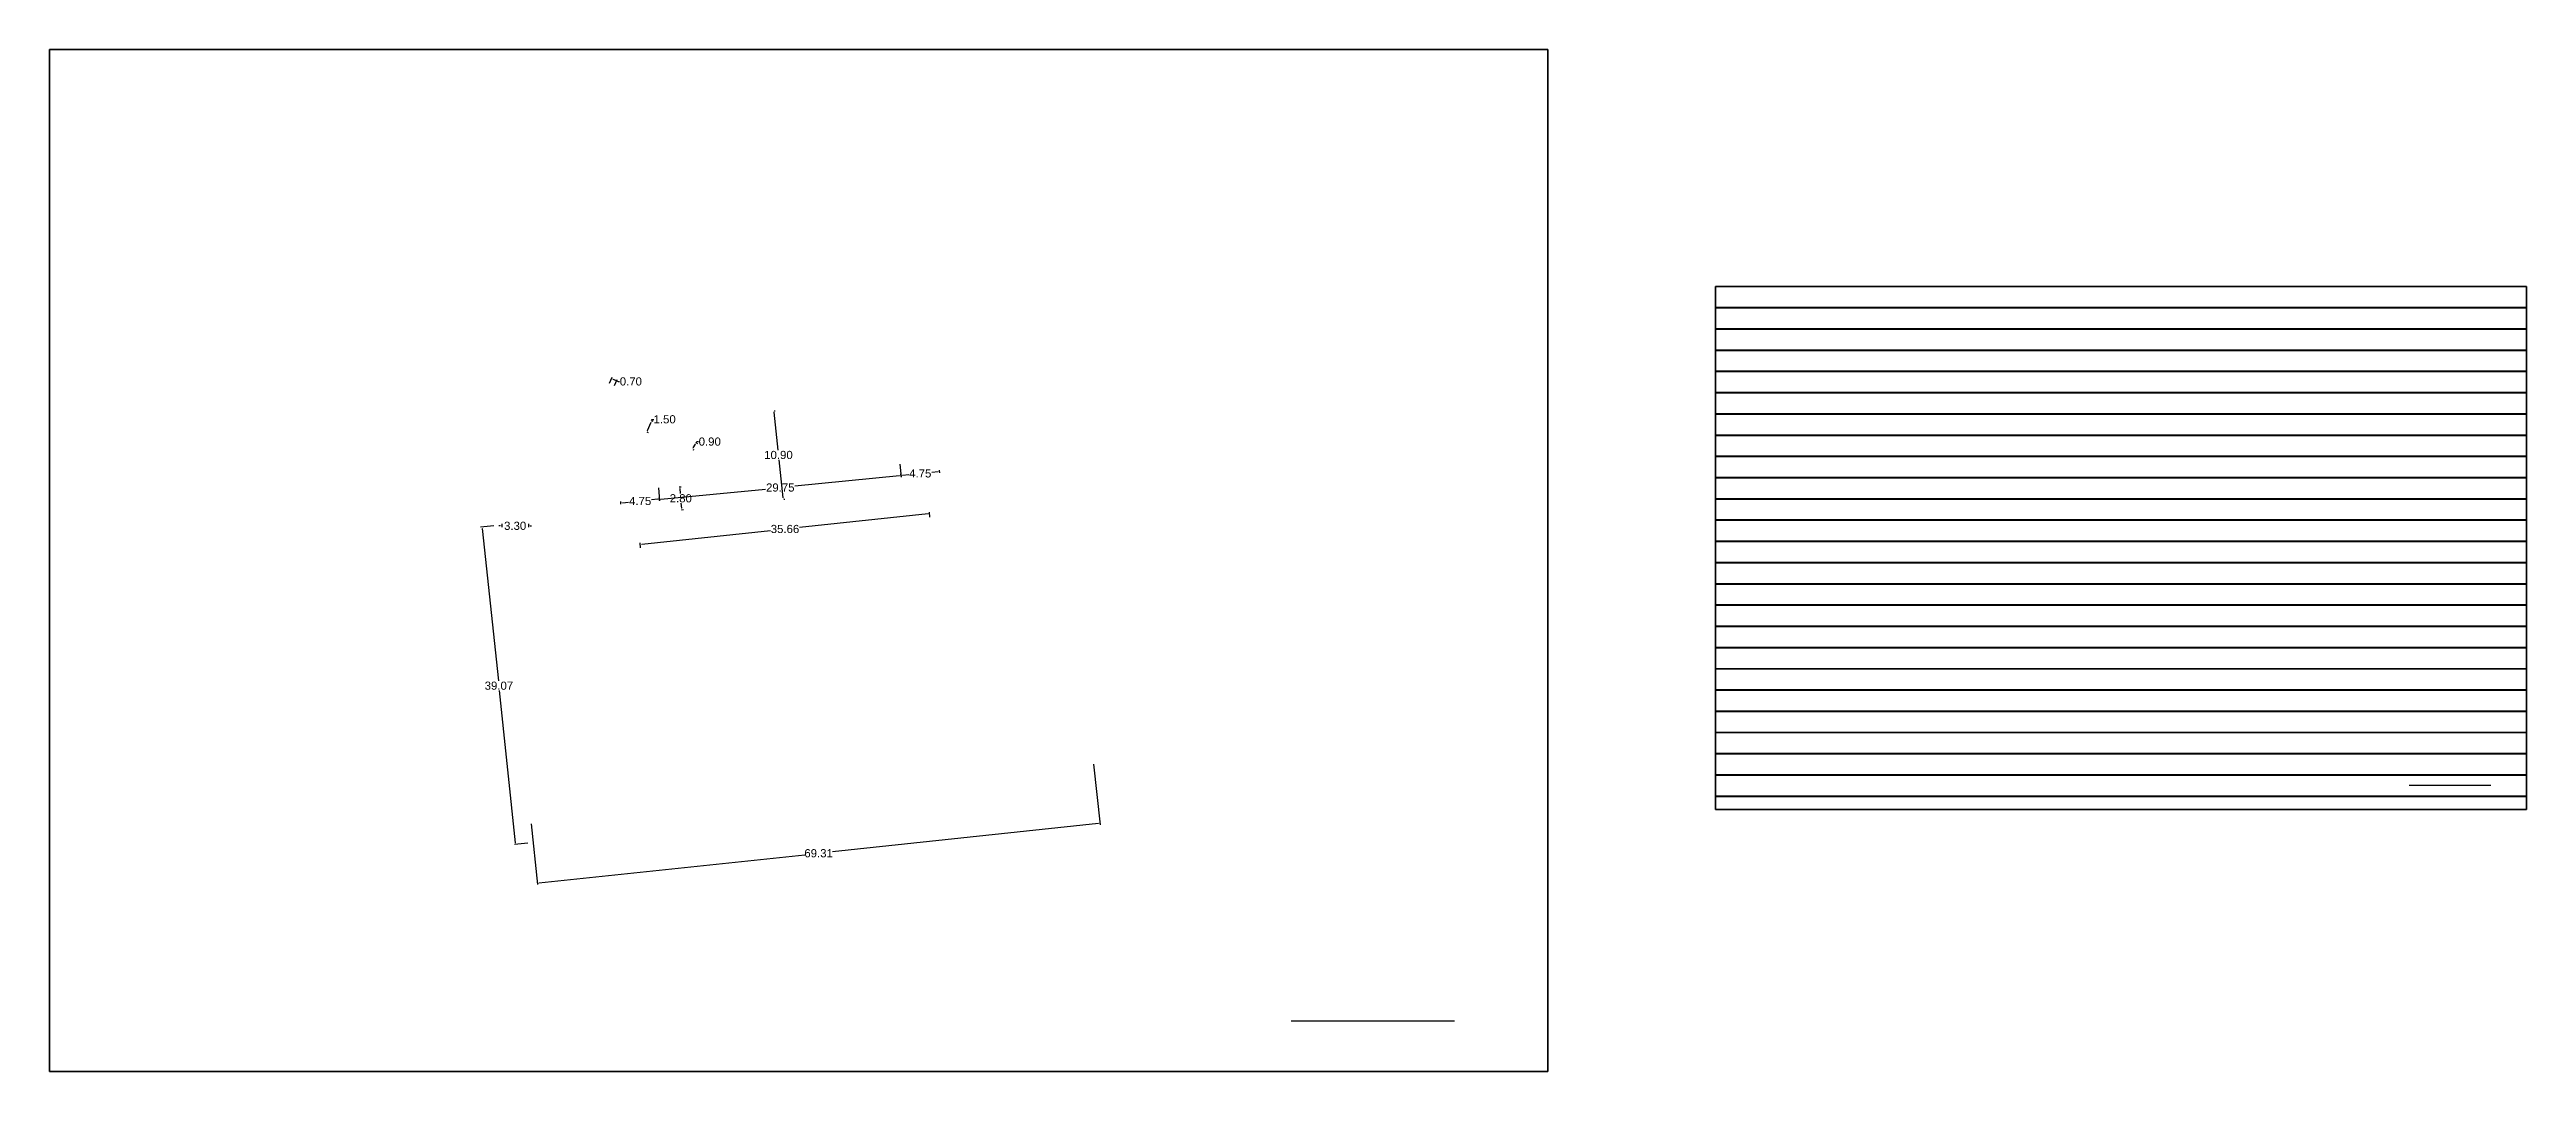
# Model space of a CAD drawing. Header units: inches. Extents: x -142 to 161, y -6 to 119.
import ezdxf

# ---------------------------------------------------------------- set-up
doc = ezdxf.new("R2010")
doc.units = ezdxf.units.IN
doc.header["$MEASUREMENT"] = 0
doc.layers.add('PDF3_Images', color=7, linetype='Continuous')
doc.layers.add('PDF_Images', color=7, linetype='Continuous')
doc.styles.get("Standard").update_dxf_attribs({"font": 'arial.ttf'})
doc.dimstyles.get("Standard").update_dxf_attribs({"dimtxt": 1, "dimasz": 0.18, "dimexe": 0.18, "dimexo": 0.0625, "dimgap": 0.09, "dimtad": 0, "dimtih": 1, "dimtoh": 1, "dimzin": 0, "dimdsep": 46, "dimtxsty": 'Standard', "dimcen": 0.09, "dimadec": 0, "dimazin": 0, "dimtfac": 1, "dimtofl": 0, "dimtmove": 0, "dimatfit": 3, "dimfxl": 1, "dimtolj": 1, "dimtzin": 0, "dimarcsym": 0})
picture_1 = doc.add_image_def('image1.png', size_in_pixel=(933, 637))
picture_2 = doc.add_image_def('image2.png', size_in_pixel=(3132, 83))
picture_3 = doc.add_image_def('image3.png', size_in_pixel=(3132, 83))
picture_4 = doc.add_image_def('image4.png', size_in_pixel=(3132, 83))
picture_5 = doc.add_image_def('image5.png', size_in_pixel=(3132, 83))
picture_6 = doc.add_image_def('image6.png', size_in_pixel=(3132, 83))
picture_7 = doc.add_image_def('image7.png', size_in_pixel=(3132, 83))
picture_8 = doc.add_image_def('image8.png', size_in_pixel=(3132, 83))
picture_9 = doc.add_image_def('image9.png', size_in_pixel=(3132, 83))
picture_10 = doc.add_image_def('image10.png', size_in_pixel=(3132, 83))
picture_11 = doc.add_image_def('image11.png', size_in_pixel=(3132, 83))
picture_12 = doc.add_image_def('image12.png', size_in_pixel=(3132, 83))
picture_13 = doc.add_image_def('image13.png', size_in_pixel=(3132, 83))
picture_14 = doc.add_image_def('image14.png', size_in_pixel=(3132, 83))
picture_15 = doc.add_image_def('image15.png', size_in_pixel=(3132, 83))
picture_16 = doc.add_image_def('image16.png', size_in_pixel=(3132, 83))
picture_17 = doc.add_image_def('image17.png', size_in_pixel=(3132, 83))
picture_18 = doc.add_image_def('image18.png', size_in_pixel=(3132, 83))
picture_19 = doc.add_image_def('image19.png', size_in_pixel=(3132, 83))
picture_20 = doc.add_image_def('image20.png', size_in_pixel=(3132, 83))
picture_21 = doc.add_image_def('image21.png', size_in_pixel=(3132, 83))
picture_22 = doc.add_image_def('image22.png', size_in_pixel=(3132, 83))
picture_23 = doc.add_image_def('image23.png', size_in_pixel=(3132, 83))
picture_24 = doc.add_image_def('image24.png', size_in_pixel=(3132, 83))
picture_25 = doc.add_image_def('image25.png', size_in_pixel=(3132, 83))
picture_26 = doc.add_image_def('image26.png', size_in_pixel=(3132, 51))

# ---------------------------------------------------------------- blocks, each defined once
blk = doc.blocks.new('*D1')
at = {"color": 0, "lineweight": -2, "transparency": 16777216}
for p, q in [((-14.22, 31.7), (-13.43, 24.27)), ((-83.15, 24.38), (-82.36, 16.95)), ((-13.63, 24.43), (-46.23, 20.97)), ((-82.2, 17.15), (-49.6, 20.61))]:
    blk.add_line(p, q, dxfattribs=at)
at = {"color": 0, "transparency": 16777216}
for points in [[(-13.63, 24.46), (-13.63, 24.4), (-13.45, 24.45)], [(-82.2, 17.18), (-82.2, 17.12), (-82.38, 17.13)]]:
    blk.add_solid(points, dxfattribs=at)
at = {"layer": 'Defpoints', "color": 0, "transparency": 16777216}
for p in [(-14.23, 31.76), (-83.15, 24.44), (-13.45, 24.45)]:
    blk.add_point(p, dxfattribs=at)
at = {"color": 0, "transparency": 16777216, "insert": (-47.92, 20.79), "char_height": 1, "attachment_point": 5}
blk.add_mtext('\\A1;69.31', dxfattribs=at)
blk = doc.blocks.new('*D2')
at = {"color": 0, "lineweight": -2, "transparency": 16777216}
for p, q in [((-38, 67.03), (-50.83, 65.77)), ((-37.96, 68.48), (-37.8, 66.87)), ((-67.56, 65.57), (-67.41, 63.96)), ((-67.24, 64.16), (-54.41, 65.42))]:
    blk.add_line(p, q, dxfattribs=at)
at = {"color": 0, "transparency": 16777216}
for points in [[(-38, 67.06), (-37.99, 67), (-37.82, 67.05)], [(-67.25, 64.19), (-67.24, 64.13), (-67.42, 64.14)]]:
    blk.add_solid(points, dxfattribs=at)
at = {"layer": 'Defpoints', "color": 0, "transparency": 16777216}
for p in [(-37.96, 68.54), (-37.82, 67.05), (-67.57, 65.63)]:
    blk.add_point(p, dxfattribs=at)
at = {"color": 0, "transparency": 16777216, "insert": (-52.62, 65.6), "char_height": 1, "attachment_point": 5}
blk.add_mtext('\\A1;29.75', dxfattribs=at)
blk = doc.blocks.new('*D3')
at = {"color": 0, "lineweight": -2, "transparency": 16777216}
for p, q in [((-86.94, 60.91), (-87.12, 60.91)), ((-86.76, 61.14), (-86.76, 60.73)), ((-83.46, 61.14), (-83.46, 60.73)), ((-83.28, 60.91), (-83.1, 60.91))]:
    blk.add_line(p, q, dxfattribs=at)
at = {"color": 0, "transparency": 16777216}
for points in [[(-86.94, 60.94), (-86.94, 60.88), (-86.76, 60.91)], [(-83.28, 60.94), (-83.28, 60.88), (-83.46, 60.91)]]:
    blk.add_solid(points, dxfattribs=at)
at = {"layer": 'Defpoints', "color": 0, "transparency": 16777216}
for p in [(-86.76, 61.21), (-83.46, 61.21), (-83.46, 60.91)]:
    blk.add_point(p, dxfattribs=at)
at = {"color": 0, "transparency": 16777216, "insert": (-85.11, 60.91), "char_height": 1, "attachment_point": 5}
blk.add_mtext('\\A1;3.30', dxfattribs=at)
blk = doc.blocks.new('*D4')
at = {"color": 0, "lineweight": -2, "transparency": 16777216}
for p, q in [((-72.14, 63.56), (-72.17, 63.9)), ((-71.97, 63.74), (-71.2, 63.81)), ((-67.61, 64.16), (-68.38, 64.09)), ((-67.41, 64.02), (-67.45, 64.36))]:
    blk.add_line(p, q, dxfattribs=at)
at = {"color": 0, "transparency": 16777216}
for points in [[(-71.98, 63.77), (-71.97, 63.71), (-72.15, 63.72)], [(-67.61, 64.19), (-67.6, 64.13), (-67.43, 64.18)]]:
    blk.add_solid(points, dxfattribs=at)
at = {"layer": 'Defpoints', "color": 0, "transparency": 16777216}
for p in [(-67.43, 64.18), (-67.41, 63.96), (-72.13, 63.5)]:
    blk.add_point(p, dxfattribs=at)
at = {"color": 0, "transparency": 16777216, "insert": (-69.79, 63.95), "char_height": 1, "attachment_point": 5}
blk.add_mtext('\\A1;4.75', dxfattribs=at)
blk = doc.blocks.new('*D5')
at = {"color": 0, "lineweight": -2, "transparency": 16777216}
for p, q in [((-37.81, 66.94), (-37.84, 67.28)), ((-37.64, 67.11), (-36.87, 67.19)), ((-33.28, 67.54), (-34.05, 67.46)), ((-33.08, 67.4), (-33.12, 67.74))]:
    blk.add_line(p, q, dxfattribs=at)
at = {"color": 0, "transparency": 16777216}
for points in [[(-37.65, 67.14), (-37.64, 67.08), (-37.82, 67.1)], [(-33.28, 67.57), (-33.27, 67.51), (-33.1, 67.56)]]:
    blk.add_solid(points, dxfattribs=at)
at = {"layer": 'Defpoints', "color": 0, "transparency": 16777216}
for p in [(-37.8, 66.88), (-33.1, 67.56), (-33.08, 67.34)]:
    blk.add_point(p, dxfattribs=at)
at = {"color": 0, "transparency": 16777216, "insert": (-35.46, 67.33), "char_height": 1, "attachment_point": 5}
blk.add_mtext('\\A1;4.75', dxfattribs=at)
blk = doc.blocks.new('*D6')
at = {"color": 0, "lineweight": -2, "transparency": 16777216}
for p, q in [((-34.49, 62.39), (-50.27, 60.71)), ((-34.27, 61.98), (-34.33, 62.59)), ((-69.73, 58.21), (-69.79, 58.82)), ((-69.59, 58.66), (-53.82, 60.33))]:
    blk.add_line(p, q, dxfattribs=at)
at = {"color": 0, "transparency": 16777216}
for points in [[(-34.5, 62.42), (-34.49, 62.36), (-34.32, 62.41)], [(-69.6, 58.69), (-69.59, 58.63), (-69.77, 58.64)]]:
    blk.add_solid(points, dxfattribs=at)
at = {"layer": 'Defpoints', "color": 0, "transparency": 16777216}
for p in [(-34.32, 62.41), (-34.26, 61.92), (-69.72, 58.15)]:
    blk.add_point(p, dxfattribs=at)
at = {"color": 0, "transparency": 16777216, "insert": (-52.04, 60.52), "char_height": 1, "attachment_point": 5}
blk.add_mtext('\\A1;35.66', dxfattribs=at)
blk = doc.blocks.new('*D7')
at = {"color": 0, "lineweight": -2, "transparency": 16777216}
for p, q in [((-87.71, 60.91), (-89.36, 60.73)), ((-89.16, 60.57), (-87.17, 41.92)), ((-85.05, 22.08), (-87.04, 40.72)), ((-83.56, 22.05), (-85.21, 21.88))]:
    blk.add_line(p, q, dxfattribs=at)
at = {"color": 0, "transparency": 16777216}
for points in [[(-89.13, 60.57), (-89.19, 60.57), (-89.18, 60.75)], [(-85.02, 22.08), (-85.08, 22.07), (-85.03, 21.9)]]:
    blk.add_solid(points, dxfattribs=at)
at = {"layer": 'Defpoints', "color": 0, "transparency": 16777216}
for p in [(-89.18, 60.75), (-87.64, 60.91), (-83.5, 22.06)]:
    blk.add_point(p, dxfattribs=at)
at = {"color": 0, "transparency": 16777216, "insert": (-87.1, 41.32), "char_height": 1, "attachment_point": 5}
blk.add_mtext('\\A1;39.07', dxfattribs=at)
blk = doc.blocks.new('*D8')
at = {"color": 0, "lineweight": -2, "transparency": 16777216}
for p, q in [((-68.9, 72.59), (-68.45, 73.63)), ((-68.38, 73.8), (-68.31, 73.96)), ((-68.38, 73.8), (-68.22, 73.73)), ((-68.31, 73.96), (-68.13, 73.96)), ((-68.97, 72.42), (-68.81, 72.35))]:
    blk.add_line(p, q, dxfattribs=at)
at = {"color": 0, "transparency": 16777216}
for points in [[(-68.48, 73.64), (-68.43, 73.62), (-68.38, 73.8)], [(-68.93, 72.6), (-68.87, 72.58), (-68.97, 72.42)]]:
    blk.add_solid(points, dxfattribs=at)
at = {"layer": 'Defpoints', "color": 0, "transparency": 16777216}
for p in [(-68.44, 73.82), (-68.38, 73.8), (-69.03, 72.45)]:
    blk.add_point(p, dxfattribs=at)
at = {"color": 0, "transparency": 16777216, "insert": (-66.79, 73.96), "char_height": 1, "attachment_point": 5}
blk.add_mtext('\\A1;1.50', dxfattribs=at)
blk = doc.blocks.new('*D9')
at = {"color": 0, "lineweight": -2, "transparency": 16777216}
for p, q in [((-63.34, 70.27), (-63.23, 70.21)), ((-63.29, 70.45), (-63.02, 70.92)), ((-62.92, 71.07), (-62.83, 71.23)), ((-62.88, 71.05), (-62.77, 70.98)), ((-62.83, 71.23), (-62.65, 71.23))]:
    blk.add_line(p, q, dxfattribs=at)
at = {"color": 0, "transparency": 16777216}
for points in [[(-63.32, 70.47), (-63.27, 70.44), (-63.38, 70.3)], [(-63.04, 70.94), (-62.99, 70.9), (-62.92, 71.07)]]:
    blk.add_solid(points, dxfattribs=at)
at = {"layer": 'Defpoints', "color": 0, "transparency": 16777216}
for p in [(-63.4, 70.31), (-62.94, 71.08), (-62.92, 71.07)]:
    blk.add_point(p, dxfattribs=at)
at = {"color": 0, "transparency": 16777216, "insert": (-61.26, 71.23), "char_height": 1, "attachment_point": 5}
blk.add_mtext('\\A1;0.90', dxfattribs=at)
blk = doc.blocks.new('*D10')
at = {"color": 0, "lineweight": -2, "transparency": 16777216}
for p, q in [((-73.56, 78.39), (-73.23, 79.12)), ((-73.14, 78.89), (-72.83, 78.74)), ((-72.92, 78.1), (-72.59, 78.83)), ((-72.66, 78.67), (-72.5, 78.6)), ((-72.5, 78.6), (-72.32, 78.6))]:
    blk.add_line(p, q, dxfattribs=at)
at = {"color": 0, "transparency": 16777216}
for points in [[(-73.13, 78.91), (-73.15, 78.86), (-73.3, 78.96)], [(-72.82, 78.77), (-72.84, 78.72), (-72.66, 78.67)]]:
    blk.add_solid(points, dxfattribs=at)
at = {"layer": 'Defpoints', "color": 0, "transparency": 16777216}
for p in [(-73.59, 78.34), (-72.95, 78.05), (-72.66, 78.67)]:
    blk.add_point(p, dxfattribs=at)
at = {"color": 0, "transparency": 16777216, "insert": (-70.93, 78.6), "char_height": 1, "attachment_point": 5}
blk.add_mtext('\\A1;0.70', dxfattribs=at)
blk = doc.blocks.new('*D11')
at = {"color": 0, "lineweight": -2, "transparency": 16777216}
for p, q in [((-53.41, 74.83), (-52.9, 70.19)), ((-53.37, 75.01), (-53.25, 75.02)), ((-52.26, 64.35), (-52.77, 68.99)), ((-52.18, 64.18), (-52.06, 64.19))]:
    blk.add_line(p, q, dxfattribs=at)
at = {"color": 0, "transparency": 16777216}
for points in [[(-53.38, 74.83), (-53.44, 74.82), (-53.43, 75)], [(-52.23, 64.35), (-52.29, 64.34), (-52.24, 64.17)]]:
    blk.add_solid(points, dxfattribs=at)
at = {"layer": 'Defpoints', "color": 0, "transparency": 16777216}
for p in [(-53.43, 75), (-53.43, 75), (-52.24, 64.17)]:
    blk.add_point(p, dxfattribs=at)
at = {"color": 0, "transparency": 16777216, "insert": (-52.84, 69.59), "char_height": 1, "attachment_point": 5}
blk.add_mtext('\\A1;10.90', dxfattribs=at)
blk = doc.blocks.new('*D12')
at = {"color": 0, "lineweight": -2, "transparency": 16777216}
for p, q in [((-64.99, 65.67), (-64.78, 65.69)), ((-64.94, 65.49), (-64.87, 64.88)), ((-64.69, 63.07), (-64.75, 63.68)), ((-64.71, 62.88), (-64.49, 62.91))]:
    blk.add_line(p, q, dxfattribs=at)
at = {"color": 0, "transparency": 16777216}
for points in [[(-64.91, 65.5), (-64.97, 65.49), (-64.96, 65.67)], [(-64.66, 63.07), (-64.72, 63.06), (-64.67, 62.89)]]:
    blk.add_solid(points, dxfattribs=at)
at = {"layer": 'Defpoints', "color": 0, "transparency": 16777216}
for p in [(-65.05, 65.66), (-64.77, 62.88), (-64.67, 62.89)]:
    blk.add_point(p, dxfattribs=at)
at = {"color": 0, "transparency": 16777216, "insert": (-64.81, 64.28), "char_height": 1, "attachment_point": 5}
blk.add_mtext('\\A1;2.80', dxfattribs=at)
blk = doc.blocks.new('Medidas 2')
at = {"layer": 'PDF3_Images', "color": 7, "lineweight": 35}
image = blk.add_image(picture_2, insert=(1.123, 7.313), size_in_units=(10.44, 0.277), dxfattribs=at)
image.dxf.flags = 15
image = blk.add_image(picture_3, insert=(1.123, 7.04), size_in_units=(10.44, 0.277), dxfattribs=at)
image.dxf.flags = 15
image = blk.add_image(picture_4, insert=(1.123, 6.767), size_in_units=(10.44, 0.277), dxfattribs=at)
image.dxf.flags = 15
image = blk.add_image(picture_5, insert=(1.123, 6.493), size_in_units=(10.44, 0.277), dxfattribs=at)
image.dxf.flags = 15
image = blk.add_image(picture_6, insert=(1.123, 6.22), size_in_units=(10.44, 0.277), dxfattribs=at)
image.dxf.flags = 15
image = blk.add_image(picture_7, insert=(1.123, 5.947), size_in_units=(10.44, 0.277), dxfattribs=at)
image.dxf.flags = 15
image = blk.add_image(picture_8, insert=(1.123, 5.673), size_in_units=(10.44, 0.277), dxfattribs=at)
image.dxf.flags = 15
image = blk.add_image(picture_9, insert=(1.123, 5.4), size_in_units=(10.44, 0.277), dxfattribs=at)
image.dxf.flags = 15
image = blk.add_image(picture_10, insert=(1.123, 5.127), size_in_units=(10.44, 0.277), dxfattribs=at)
image.dxf.flags = 15
image = blk.add_image(picture_11, insert=(1.123, 4.853), size_in_units=(10.44, 0.277), dxfattribs=at)
image.dxf.flags = 15
image = blk.add_image(picture_12, insert=(1.123, 4.58), size_in_units=(10.44, 0.277), dxfattribs=at)
image.dxf.flags = 15
image = blk.add_image(picture_13, insert=(1.123, 4.307), size_in_units=(10.44, 0.277), dxfattribs=at)
image.dxf.flags = 15
image = blk.add_image(picture_14, insert=(1.123, 4.033), size_in_units=(10.44, 0.277), dxfattribs=at)
image.dxf.flags = 15
image = blk.add_image(picture_15, insert=(1.123, 3.76), size_in_units=(10.44, 0.277), dxfattribs=at)
image.dxf.flags = 15
image = blk.add_image(picture_16, insert=(1.123, 3.487), size_in_units=(10.44, 0.277), dxfattribs=at)
image.dxf.flags = 15
image = blk.add_image(picture_17, insert=(1.123, 3.213), size_in_units=(10.44, 0.277), dxfattribs=at)
image.dxf.flags = 15
image = blk.add_image(picture_18, insert=(1.123, 2.94), size_in_units=(10.44, 0.277), dxfattribs=at)
image.dxf.flags = 15
image = blk.add_image(picture_19, insert=(1.123, 2.667), size_in_units=(10.44, 0.277), dxfattribs=at)
image.dxf.flags = 15
image = blk.add_image(picture_20, insert=(1.123, 2.393), size_in_units=(10.44, 0.277), dxfattribs=at)
image.dxf.flags = 15
image = blk.add_image(picture_21, insert=(1.123, 2.12), size_in_units=(10.44, 0.277), dxfattribs=at)
image.dxf.flags = 15
image = blk.add_image(picture_22, insert=(1.123, 1.847), size_in_units=(10.44, 0.277), dxfattribs=at)
image.dxf.flags = 15
image = blk.add_image(picture_23, insert=(1.123, 1.573), size_in_units=(10.44, 0.277), dxfattribs=at)
image.dxf.flags = 15
image = blk.add_image(picture_24, insert=(1.123, 1.3), size_in_units=(10.44, 0.277), dxfattribs=at)
image.dxf.flags = 15
image = blk.add_image(picture_25, insert=(1.123, 1.027), size_in_units=(10.44, 0.277), dxfattribs=at)
image.dxf.flags = 15
image = blk.add_image(picture_26, insert=(1.123, 0.86), size_in_units=(10.44, 0.17), dxfattribs=at)
image.dxf.flags = 15

msp = doc.modelspace()

# ---------------------------------------------------------------- linework, layer by layer
for p, q in [((147.011, 29.152), (157.011, 29.152)), ((10.005, 0.244), (30.005, 0.244))]:
    msp.add_line(p, q)

# ---------------------------------------------------------------- block references
at = {"xscale": 9.52061691995881, "yscale": 9.52061691995881, "zscale": 9.52061691995881}
msp.add_blockref('Medidas 2', (51.297, 17.987), dxfattribs=at)

# ---------------------------------------------------------------- dimensions: what is measured, and where the dimension line sits
for p1, p2, distance, picture, middle in [((-73.588, 78.338), (-72.947, 78.047), 0.684, '*D10', (-70.933, 78.595)), ((-69.031, 72.447), (-68.441, 73.821), -0.063, '*D8', (-66.792, 73.962)), ((-52.243, 64.169), (-53.431, 75.005), 0, '*D11', (-52.837, 69.587)), ((-63.397, 70.305), (-62.936, 71.082), -0.015, '*D9', (-61.265, 71.23)), ((-67.57, 65.628), (-37.965, 68.539), -1.495, '*D2', (-52.621, 65.595)), ((-37.802, 66.877), (-33.076, 67.336), 0.222, '*D5', (-35.46, 67.327)), ((-72.132, 63.501), (-67.406, 63.961), 0.222, '*D4', (-69.791, 63.952)), ((-65.055, 65.663), (-64.77, 62.877), 0.1, '*D12', (-64.812, 64.28)), ((-83.496, 22.06), (-87.644, 60.912), 1.544, '*D7', (-87.105, 41.322)), ((-69.7194, 58.1512), (-34.2636, 61.922), 0.4879, '*D6', (-52.0431, 60.5218)), ((-83.155, 24.443), (-14.228, 31.759), -7.352, '*D1', (-47.915, 20.79))]:
    dim = msp.add_aligned_dim(p1=p1, p2=p2, distance=distance, dimstyle='Standard')
    dim.commit()
    dim.dimension.update_dxf_attribs({"geometry": picture, "text_midpoint": middle})
dim = msp.add_linear_dim(base=(-83.461, 60.912), p1=(-86.761, 61.207), p2=(-83.461, 61.207), dimstyle='Standard')
dim.commit()
dim.dimension.update_dxf_attribs({"geometry": '*D3', "text_midpoint": (-85.111, 60.912)})

# ---------------------------------------------------------------- pictures from other files: only their frames are drawn
at = {"layer": 'PDF_Images', "color": 7, "lineweight": 35, "transparency": 33554585}
image = msp.add_image(picture_1, insert=(-142.174, -5.94), size_in_units=(183.611, 125.208), dxfattribs=at)
image.dxf.flags = 15

doc.saveas('drawing.dxf')
